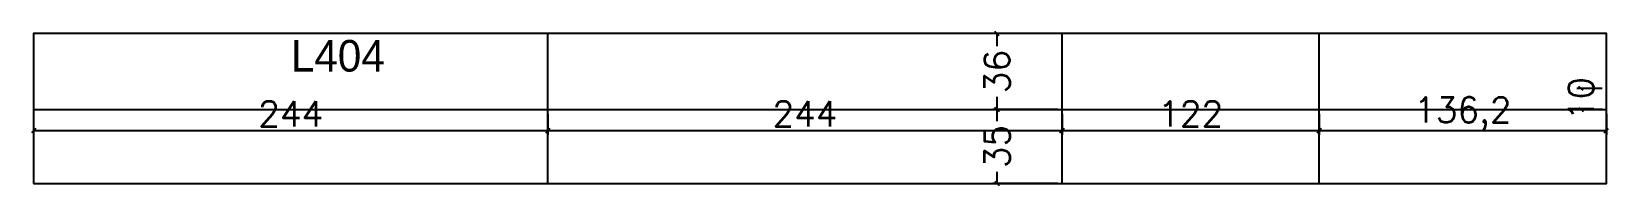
# Model space of a CAD drawing. Extents: x 4726 to 5475, y 3102 to 3175.
import ezdxf

# ---------------------------------------------------------------- set-up
doc = ezdxf.new("R2010")
doc.units = 0
for name, color, linetype in [('COTA', 241, 'Continuous'), ('NOMENCLATURA', 7, 'Continuous'), ('PAINEIS', 6, 'Continuous')]:
    doc.layers.add(name, color=color, linetype=linetype)
doc.styles.add('Romans', font='romans.shx', dxfattribs={"height": 12})
doc.dimstyles.new('cotas', dxfattribs={"dimtxt": 9, "dimasz": 2, "dimexe": 2, "dimexo": 2, "dimgap": 2, "dimtad": 1, "dimdec": 1, "dimzin": 12, "dimtxsty": 'Romans', "dimblk": 'OBLIQUE', "dimcen": 2.5, "dimclrd": 4, "dimclre": 4, "dimclrt": 240, "dimazin": 3, "dimtfac": 1, "dimtmove": 0, "dimatfit": 3})

# ---------------------------------------------------------------- blocks, each defined once
blk = doc.blocks.new('_OBLIQUE')
at = {"color": 0, "linetype": 'BYBLOCK'}
blk.add_line((-0.5, -0.5), (0.5, 0.5), dxfattribs=at)

msp = doc.modelspace()

# ---------------------------------------------------------------- linework, layer by layer
at = {"layer": 'PAINEIS'}
for p, q in [((4971.5, 3103), (4971.5, 3174)), ((5215.5, 3103), (5215.5, 3174)), ((5337.5, 3103), (5337.5, 3174)), ((4727.5, 3138), (5473.75, 3138))]:
    msp.add_line(p, q, dxfattribs=at)
msp.add_lwpolyline([(4727.5, 3103), (5473.75, 3103), (5473.75, 3148), (5473.75, 3148), (5473.75, 3174), (4727.5, 3174)], close=True, dxfattribs=at)

# ---------------------------------------------------------------- texts
at = {"layer": 'NOMENCLATURA'}
msp.add_text('L404', height=15, dxfattribs=at).set_placement((4849.5, 3156))

# ---------------------------------------------------------------- dimensions: what is measured, and where the dimension line sits
at = {"layer": 'COTA'}
for base, p1, p2, location in [((5184.64, 3138), (5215.5, 3138), (5215.5, 3174), (5184.64, 3156)), ((5184.64, 3103), (5215.5, 3103), (5215.5, 3138), (5184.64, 3120.5))]:
    msp.add_linear_dim(base=base, p1=p1, p2=p2, angle=90, location=location, dimstyle='cotas', override={"dimtmove": 2}, dxfattribs=at).render()
msp.add_linear_dim(base=(5461.75, 3138), p1=(5473.75, 3138), p2=(5473.75, 3148), angle=90, location=(5461.75, 3143), text='10', dimstyle='cotas', override={"dimtmove": 2}, dxfattribs=at).render()
for base, p1, p2 in [((4727.5, 3128), (4727.5, 3138), (4971.5, 3138)), ((4971.5, 3128), (4971.5, 3138), (5215.5, 3138)), ((5215.5, 3128), (5215.5, 3138), (5337.5, 3138)), ((5337.5, 3128), (5337.5, 3138), (5473.75, 3138))]:
    msp.add_linear_dim(base=base, p1=p1, p2=p2, dimstyle='cotas', dxfattribs=at).render()

doc.saveas('drawing.dxf')
